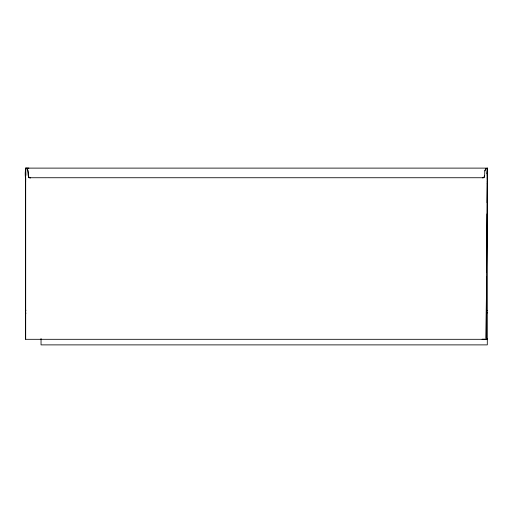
<?xml version="1.0" encoding="UTF-8"?>
<svg xmlns="http://www.w3.org/2000/svg" width="513" height="513" viewBox="0 0 513 513"><rect width="100%" height="100%" fill="white"/><g stroke="black" fill="none" stroke-linecap="round" stroke-linejoin="round"><path stroke-width="0.77" d="M25.65 170.791L25.663 168.117L487.299 168.117L487.299 177.235M25.906 175.343L25.65 168.117L25.65 339.311L487.299 339.311L487.299 338.522M25.65 168.142C29.235 168.86 28.029 173.439 28.33 175.985C27.183 161.146 24.073 170.053 25.65 178.857M41.04 338.509L41.04 344.883L487.299 344.883L487.299 168.976M487.273 175.869L487.299 168.117M487.299 177.998L486.087 338.484L486.542 276.988M487.299 178.87L487.299 178.357M25.65 180.146L25.656 179.428L25.65 181.64L25.656 180.653M25.65 170.136L25.663 168.501M487.292 177.934L487.299 176.844L487.299 177.53M487.292 179.839L487.299 174.741M486.58 272.198L487.01 213.895M487.094 202.712L487.299 180.39M487.299 168.501L487.299 170.322M25.65 339.311L25.65 181.583M487.1 173.945L487.299 170.707L487.1 173.881M484.798 170.9L485.773 168.848L487.299 168.142C483.015 169.117 485.817 174.593 484.022 177.312L482.746 177.844M25.65 177.78L25.656 179.8L25.65 178.146M484.625 175.965L483.996 177.306L482.739 177.825M487.318 339.273L482.04 339.311L487.247 339.311M26.926 168.117L28.882 168.117M484.144 177.735L28.792 177.735M25.65 310.256L26.035 310.256M486.914 310.256L487.299 310.641M25.65 313.142L26.035 313.142M486.914 313.142L487.299 312.757M30.216 177.825L28.946 177.293L28.33 175.908L28.895 177.299L30.184 177.864L28.895 177.299M487.299 181.968L487.299 181.64M487.299 179.794L487.299 180.153M487.299 183.308L487.299 184.077"/></g></svg>
